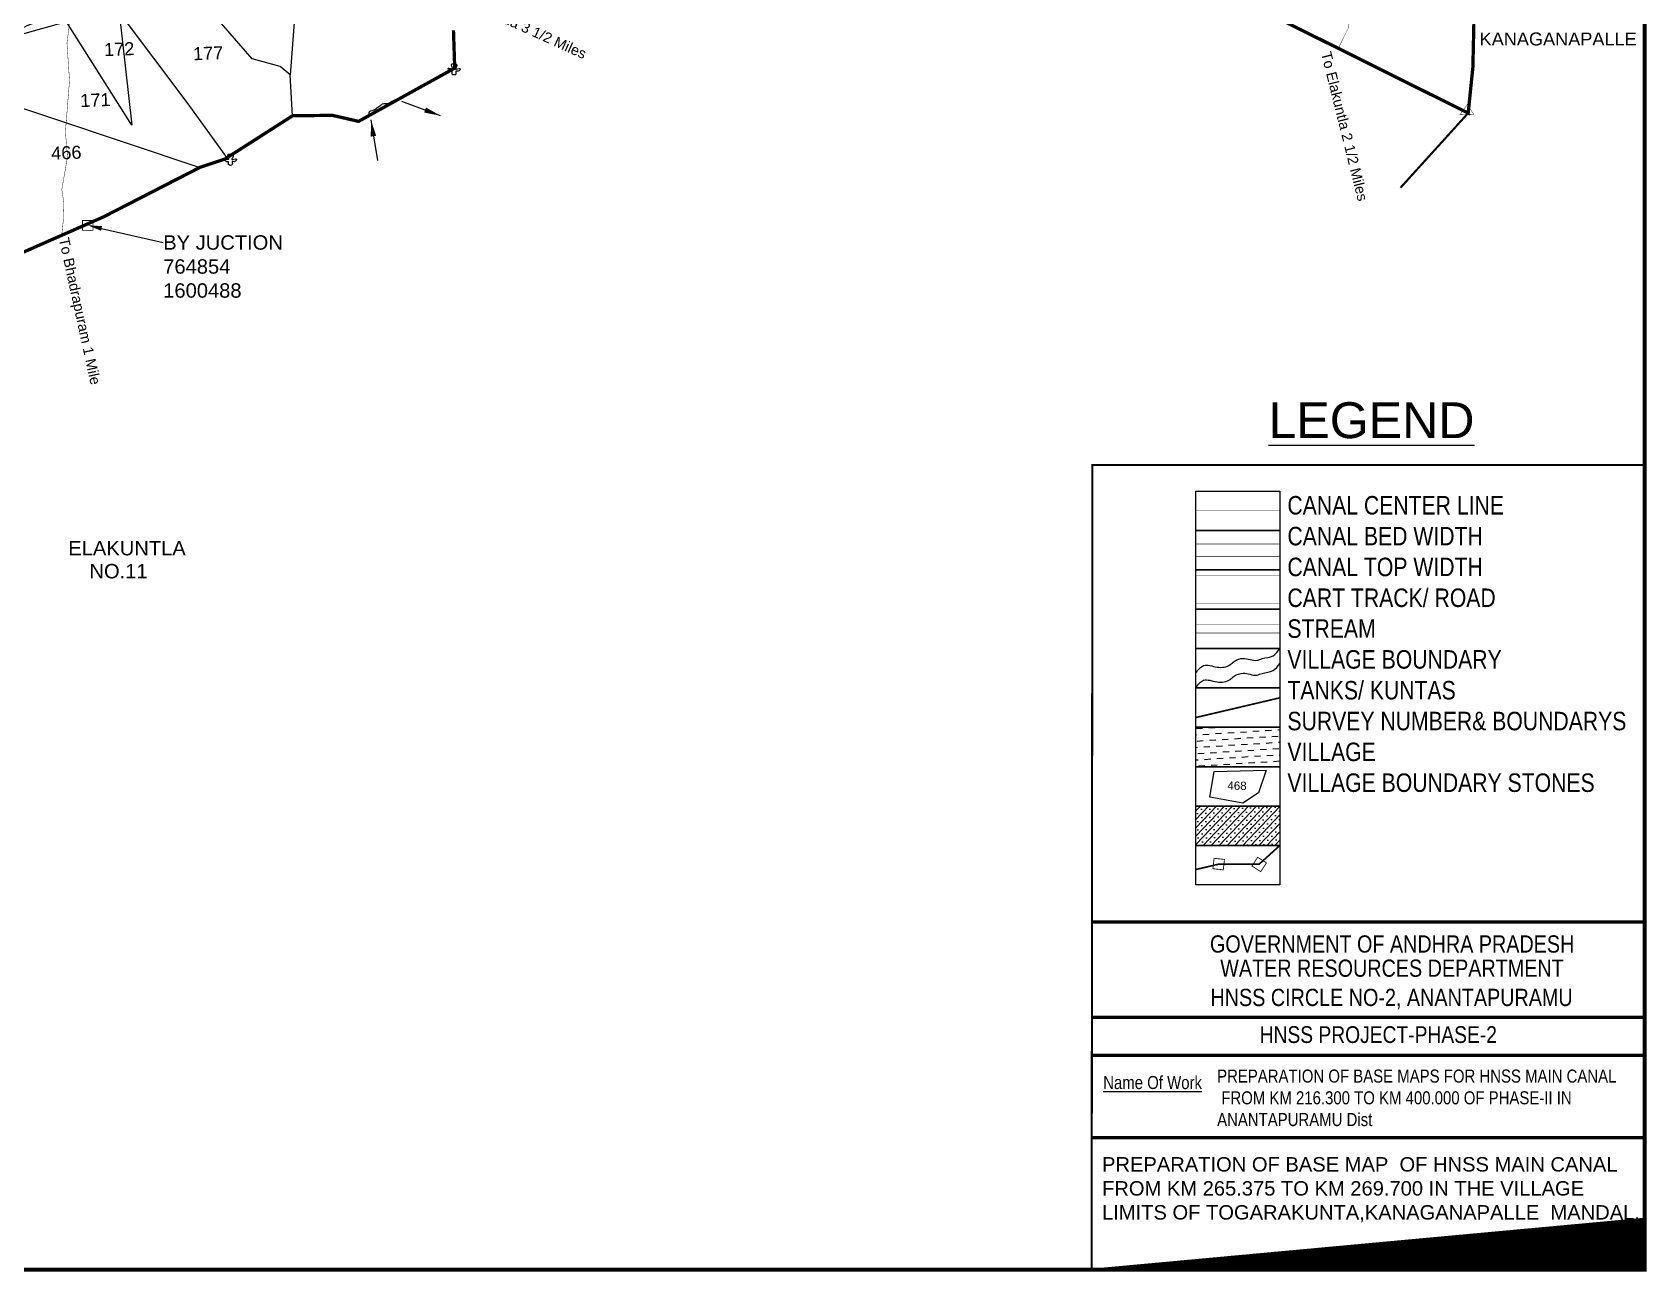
# Model space of a CAD drawing. Header units: feet. Extents: x 758300 to 768654, y 1597949 to 1607646.
# Drawn here: x 764732 to 768654, y 1597949 to 1600961 of the extents above; entities that cross this region are included whole.
import ezdxf
from ezdxf import colors
from ezdxf.entities.mleader import LeaderData, LeaderLine
from ezdxf.enums import TextEntityAlignment as Align
from ezdxf.math import Vec2, Vec3

# ---------------------------------------------------------------- set-up
doc = ezdxf.new("R2010")
doc.units = ezdxf.units.FT
doc.header["$LTSCALE"] = 15
doc.header["$MEASUREMENT"] = 0
doc.linetypes.add('ACAD_ISO02W100', pattern=[15, 12, -3])
doc.linetypes.add('HIDDEN2', pattern=[0.1875, 0.125, -0.0625])
for name, color, linetype in [('CANAL1', 7, 'Continuous'), ('CRDS STONES', 7, 'Continuous'), ('CSMark', 72, 'Continuous'), ('FRAME 025', 7, 'Continuous'), ('PLOT', 7, 'Continuous'), ('PLOT NO', 7, 'Continuous'), ('ROAD', 6, 'Continuous'), ('TABLE', 7, 'Continuous'), ('tank', 4, 'Continuous'), ('TANKS AND STREAMS', 4, 'Continuous'), ('TEXT', 1, 'Continuous'), ('TITLEBLOCK', 7, 'Continuous'), ('VILLAGE', 30, 'Continuous'), ('VILLAGE BOUNDARY', 5, 'Continuous'), ('VILLAGE N STONES', 1, 'Continuous'), ('VILLAGE STONES', 240, 'Continuous')]:
    doc.layers.add(name, color=color, linetype=linetype)
doc.layers.add('VILLAGE BOUNDRY', color=5, linetype='HIDDEN2', lineweight=100)
doc.styles.add('A', font='arial.ttf')
doc.styles.add('ARIALN', font='ARIALN.TTF')
doc.styles.get("Standard").update_dxf_attribs({"font": 'arial.ttf'})
doc.linetypes.add('DOTS', pattern='A,1e-06,-3,["●",Standard,S=3,R=0,X=-1.25,Y=-1.25],-3', length=6.000001)
doc.dimstyles.get("Standard").update_dxf_attribs({"dimtxt": 0.18, "dimasz": 40, "dimexe": 0.18, "dimexo": 0.0625, "dimgap": 0.09, "dimtad": 0, "dimtih": 1, "dimtoh": 1, "dimdec": 4, "dimzin": 0, "dimdsep": 46, "dimtxsty": 'Standard', "dimcen": 0.09, "dimadec": 0, "dimazin": 0, "dimtfac": 1, "dimtdec": 4, "dimtofl": 0, "dimtmove": 0, "dimatfit": 3, "dimfxl": 1, "dimtolj": 1, "dimtzin": 0, "dimarcsym": 0})

msp = doc.modelspace()

# ---------------------------------------------------------------- hatches: boundary and pattern name
at = {"layer": 'tank'}
h = msp.add_hatch(dxfattribs=at)
h.set_pattern_fill('DASH', color=256, scale=121.5050865233713, angle=3.540536199359491, style=0)
h.set_pattern_definition([(3.540536199359491, (-5724.613470500452, -97859.8804713625), (14.22120840129349, 16.09708578290969), [15.18813581542142, -15.18813581542142])])
h.paths.add_polyline_path([(767558.3092573858, 1599271.924907203), (767762.3345157943, 1599271.924907203), (767762.3345157943, 1599176.259971413), (767558.3092573858, 1599176.259971413)])
at = {"layer": 'VILLAGE', "linetype": 'Continuous'}
h = msp.add_hatch(dxfattribs=at)
h.set_pattern_fill('SACNCR', color=256, scale=150, angle=1.53031992909356, style=0)
h.set_pattern_definition([(46.53031992909356, (0, 0), (-10.20569814406139, 9.67458689775961), []), (46.53031992909356, (9.940142560460563, 0.2655556242074881), (-10.20569814406139, 9.67458689775961), [0, -14.0625])])
h.paths.add_polyline_path([(767558.3092573858, 1599080.595035624), (767762.3345157943, 1599080.595035624), (767762.3345157943, 1598984.930099834), (767558.3092573858, 1598984.930099834)])

# ---------------------------------------------------------------- linework, layer by layer
at = {"layer": 'CANAL1', "color": 1, "linetype": 'HIDDEN2', "ltscale": 100, "const_width": 1}
msp.add_lwpolyline([(767558.3092573858, 1599798.082054045), (767762.3345157943, 1599798.082054045)], dxfattribs=at)
at = {"layer": 'CANAL1', "color": 5, "ltscale": 100, "const_width": 1}
for points in [[(767762.3345157943, 1599717.417118255), (767558.3092573858, 1599717.417118255)], [(767762.3345157943, 1599687.417118255), (767558.3092573858, 1599687.417118255)]]:
    msp.add_lwpolyline(points, dxfattribs=at)
at = {"layer": 'CANAL1', "color": 1, "ltscale": 100, "const_width": 1}
for points in [[(767762.3345157943, 1599641.752182466), (767558.3092573858, 1599641.752182466)], [(767762.3345157943, 1599571.752182466), (767558.3092573858, 1599571.752182466)]]:
    msp.add_lwpolyline(points, dxfattribs=at)
at = {"layer": 'CSMark', "color": 5}
for points, const_width in [([(758305.307052285, 1606965.914969995), (768648.5595491586, 1606965.914969995), (768648.5595491586, 1597953.997966275), (758305.307052285, 1597953.997966275)], 10), ([(767306.944553343, 1599909.670473633), (768648.559549156, 1599909.670473633), (768648.5595491586, 1597953.997966275), (767305.1222097521, 1597954.111112067)], 5)]:
    msp.add_lwpolyline(points, close=True, dxfattribs=dict(at, const_width=const_width))
at = {"layer": 'FRAME 025', "lineweight": -3, "const_width": 8.161089573577247}
for points in [[(767305.363432104, 1598798.935826619), (768648.8007715105, 1598798.935826619)], [(767305.1222097521, 1598567.213742492), (768648.5595491586, 1598567.213742492)], [(767305.1222097521, 1598474.53862295), (768648.5595491586, 1598474.53862295)], [(767305.1222097521, 1598274.760685098), (768648.5595491586, 1598274.760685098)]]:
    msp.add_lwpolyline(points, dxfattribs=at)
at = {"layer": 'PLOT'}
for points in [[(764942.86349775, 1601009.296471756), (764973.3058186877, 1600734.909900669), (764814.9082391624, 1600986.142804141), (764414.3640557642, 1600874.644105768), (764456.4500249091, 1601009.666088499), (764465.357427719, 1601094.829490982), (764490.6535815697, 1601181.219984788), (764607.585331068, 1601360.140816867)], [(765281.711002443, 1601158.3678887), (765367.4502637535, 1600984.427785062), (765358.2502136823, 1600857.44881052), (765333.8357615197, 1600877.824216941), (765265.678653157, 1600896.126917441), (765190.202775882, 1600983.215955649), (765166.5676531713, 1600983.443837379), (765124.9298703924, 1601063.837703518), (765070.0938326526, 1601062.858697936), (765056.6283355638, 1601183.908013748)], [(764942.86349775, 1601009.296471756), (765109.3399252136, 1600787.305996651), (765204.3429887176, 1600655.917391853)], [(764414.3640557642, 1600874.644105768), (765138.9147112861, 1600632.734596035)], [(765364.0591441082, 1600758.249157374), (765358.2502136823, 1600857.44881052)]]:
    msp.add_lwpolyline(points, dxfattribs=at)
at = {"layer": 'PLOT NO'}
for points in [[(767558.3092573858, 1599845.914521939), (767762.3345157943, 1599845.914521939), (767762.3345157943, 1599750.24958615), (767558.3092573858, 1599750.24958615)], [(767558.3092573858, 1599750.24958615), (767762.3345157943, 1599750.24958615), (767762.3345157943, 1599654.584650361), (767558.3092573858, 1599654.584650361)], [(767558.3092573858, 1599654.584650361), (767762.3345157943, 1599654.584650361), (767762.3345157943, 1599558.919714571), (767558.3092573858, 1599558.919714571)], [(767558.3092573858, 1599558.919714571), (767762.3345157943, 1599558.919714571), (767762.3345157943, 1599463.254778782), (767558.3092573858, 1599463.254778782)], [(767558.3092573858, 1599463.254778782), (767762.3345157943, 1599463.254778782), (767762.3345157943, 1599367.589842992), (767558.3092573858, 1599367.589842992)], [(767558.3092573858, 1599367.589842992), (767762.3345157943, 1599367.589842992), (767762.3345157943, 1599271.924907203), (767558.3092573858, 1599271.924907203)], [(767558.3092573858, 1599271.924907203), (767762.3345157943, 1599271.924907203), (767762.3345157943, 1599176.259971413), (767558.3092573858, 1599176.259971413)], [(767558.3092573858, 1599176.259971413), (767762.3345157943, 1599176.259971413), (767762.3345157943, 1599080.595035624), (767558.3092573858, 1599080.595035624)], [(767558.3092573858, 1599080.595035624), (767762.3345157943, 1599080.595035624), (767762.3345157943, 1598984.930099834), (767558.3092573858, 1598984.930099834)], [(767558.3092573858, 1598984.930099834), (767762.3345157943, 1598984.930099834), (767762.3345157943, 1598889.265164044), (767558.3092573858, 1598889.265164044)]]:
    msp.add_lwpolyline(points, close=True, dxfattribs=at)
msp.add_lwpolyline([(767592.4784950132, 1599101.93086999), (767602.9363922729, 1599164.990212313), (767728.901957105, 1599167.787238636), (767710.7067488082, 1599112.542882892), (767672.6773480453, 1599087.234092434), (767592.4784950132, 1599101.93086999)], dxfattribs=at)
at = {"layer": 'PLOT NO', "color": 4}
for points in [[(767558.3092573858, 1599404.051017539), (767577.0332246836, 1599422.079415321), (767609.8124393836, 1599418.270450324), (767641.8295756563, 1599424.364525007), (767651.2313550195, 1599431.982230575), (767672.8306073599, 1599439.345885448), (767689.855514407, 1599436.552674374), (767706.6263953118, 1599434.775217222), (767719.3314518909, 1599438.838008486), (767745.7586069842, 1599445.947612666), (767762.3345157943, 1599463.254778782)], [(767558.3092573858, 1599368.225867432), (767577.0332246836, 1599386.254265214), (767609.8124393836, 1599382.445300217), (767641.8295756563, 1599388.539374901), (767651.2313550195, 1599396.157080468), (767672.8306073599, 1599403.520735341), (767689.855514407, 1599400.727524267), (767706.6263953118, 1599398.950067116), (767719.3314518909, 1599403.01285838), (767745.7586069842, 1599410.122462559), (767762.3345157943, 1599427.429628675)]]:
    msp.add_spline(points, degree=3, dxfattribs=at)
at = {"layer": 'ROAD', "linetype": 'HIDDEN2', "ltscale": 10, "const_width": 1}
for points in [[(764802.9832162078, 1600467.63425007), (764807.0319577355, 1600505.645682175), (764808.2951659524, 1600545.881489725), (764803.1744321015, 1600578.709598905), (764817.1232268084, 1600658.514238537), (764811.9574258684, 1600718.373262626), (764817.0482888033, 1600782.402980789), (764821.9728712895, 1600844.341326496), (764815.7905101504, 1600934.170992541), (764824.5295177038, 1601006.912019846), (764833.405257657, 1601079.31766748), (764829.3535609243, 1601119.230381094), (764815.9532376437, 1601182.270623968), (764816.9266245747, 1601248.21037834), (764825.218003017, 1601279.739046617), (764826.0367264522, 1601320.193422309), (764800.8475776656, 1601436.492880845), (764794.1582406688, 1601490.251005623), (764795.4763461709, 1601529.776332708), (764797.1629276632, 1601580.350953144), (764791.9187781571, 1601629.496894785), (764784.007277174, 1601679.501364044), (764783.5435287757, 1601706.988259866)], [(767998.9297023662, 1601332.095176344), (767977.1943871923, 1601249.067268881), (767971.0446174381, 1601222.76049595), (767973.28468137, 1601175.311931168), (767955.7832711076, 1601115.241116929), (767943.460305484, 1601050.124781561), (767928.4693804218, 1600970.910561991), (767904.07150465, 1600921.970275966)], [(767558.3092573858, 1599521.087246676), (767762.3345157943, 1599521.087246676)]]:
    msp.add_lwpolyline(points, dxfattribs=at)
at = {"layer": 'ROAD', "linetype": 'DOTS', "ltscale": 0.5, "const_width": 1}
msp.add_lwpolyline([(767558.3092573858, 1599501.087246676), (767762.3345157943, 1599501.087246676)], dxfattribs=at)
at = {"layer": 'TANKS AND STREAMS'}
for points in [[(764650.2417679584, 1600934.36529393), (764678.0691773607, 1600956.826414004), (764693.695833807, 1600964.874031477), (764713.6067236245, 1600974.534649873), (764736.4175001882, 1600985.233729681), (764756.1926880984, 1600998.403938459), (764773.2420981601, 1601007.126865626), (764785.7206633907, 1601016.293241648), (764801.6318709144, 1601022.158540339), (764816.4177500262, 1601030.712949424), (764837.3923106135, 1601041.984640592), (764862.0488597855, 1601052.035578009), (764875.974135775, 1601061.257914447), (764901.6950094999, 1601075.898639522), (764914.9204257192, 1601087.161462318), (764933.2568883075, 1601100.069268094), (764949.7498798652, 1601114.921496139), (764963.5713434998, 1601126.827629158), (764979.0303032908, 1601139.210605291), (764987.2475640092, 1601151.520237207), (764998.5090514325, 1601165.394883567), (765012.7269754541, 1601183.105500786), (765020.2489758893, 1601193.451876757), (765013.741430873, 1601222.559317692), (765012.5774346673, 1601241.949232209), (765016.3985582351, 1601255.536098224), (765017.1828665745, 1601268.333780612), (765021.3685087565, 1601288.550901203), (765030.0940292785, 1601303.774735236), (765038.9782857748, 1601320.245261204), (765049.3501024811, 1601330.363924637), (765059.4594230414, 1601341.919716187), (765068.5477764065, 1601364.743654158), (765081.2320704455, 1601379.293612262), (765096.1258979386, 1601395.583070863), (765108.1253294761, 1601417.136195197), (765139.4871629183, 1601441.84027419), (765157.8625791093, 1601459.091432096), (765175.5291764537, 1601483.965083947), (765198.5151086972, 1601506.318892806), (765216.7148427734, 1601528.111851936), (765227.2844558635, 1601543.820542066), (765234.6679985754, 1601550.929052006), (765263.2270884578, 1601564.316363716), (765278.5272575984, 1601575.452688895), (765295.72747286, 1601585.628709651), (765314.9394243349, 1601591.954225746), (765342.5382820808, 1601595.502842021), (765349.1248976489, 1601608.486852454), (765351.569285179, 1601630.910906952), (765371.4172651208, 1601636.847500912), (765396.049857151, 1601647.517787562)], [(765549.6542898078, 1600761.590638484), (765549.9618382242, 1600766.505044707), (765550.8842900466, 1600768.655092421), (765557.3417429439, 1600771.112295533), (765565.9516479023, 1600774.490924766), (765570.8715521443, 1600779.098175592), (765576.0990048026, 1600782.169689499), (765581.941360867, 1600786.776940325), (765597.3161704257, 1600788.926988039), (765607.7710757424, 1600794.762860456), (765621.3008849429, 1600796.298597374)]]:
    msp.add_spline(points, degree=3, dxfattribs=at)
at = {"layer": 'VILLAGE BOUNDARY', "linetype": 'HIDDEN2', "ltscale": 10, "const_width": 8}
for points in [[(768238.0037477785, 1601178.362356191), (768231.2807066172, 1600875.993925545), (768219.8085982447, 1600764.567959585), (767659.7210815699, 1601043.784669588)], [(765754.7120588837, 1600965.622366302), (765757.7820490255, 1600873.982132432), (765524.1074822539, 1600744.454379383), (765461.0305371266, 1600759.040078895), (765364.0591441082, 1600758.249157374), (765199.7697338333, 1600652.987260895), (765138.9147112861, 1600632.734596035), (764905.710105595, 1600512.894795799), (764664.8048814309, 1600406.754115586)]]:
    msp.add_lwpolyline(points, dxfattribs=at)
at = {"layer": 'VILLAGE BOUNDARY', "linetype": 'HIDDEN2', "ltscale": 200, "const_width": 5}
msp.add_lwpolyline([(768219.8085982447, 1600764.567959585), (768055.2922721856, 1600583.090160128)], dxfattribs=at)
at = {"layer": 'VILLAGE BOUNDRY', "linetype": 'ACAD_ISO02W100', "ltscale": 2, "const_width": 4}
for points in [[(767558.3092573858, 1599295.777619125), (767762.3345157943, 1599343.667072625)], [(767558.3092573858, 1598926.374893506), (767614.722361647, 1598939.651286525), (767712.3237048798, 1598939.651286525), (767762.3345157943, 1598984.930099834)]]:
    msp.add_lwpolyline(points, dxfattribs=at)
at = {"layer": 'VILLAGE N STONES', "const_width": 1}
msp.add_lwpolyline([(768199.4473944134, 1600760.585615357), (768233.0551410214, 1600761.885601709), (768217.7436618899, 1600785.961813338), (768199.4473944134, 1600760.585615357)], dxfattribs=at)
at = {"layer": 'VILLAGE N STONES'}
for points in [[(765746.4416194685, 1600865.486505869), (765742.2713703694, 1600873.600006252), (765752.1891353837, 1600871.986277384), (765750.1960220612, 1600882.894713699), (765756.6958212423, 1600884.715503071), (765763.1582988749, 1600880.114725349), (765759.3475426862, 1600871.549810431), (765770.5978024505, 1600872.413000884), (765765.9857263308, 1600866.099821985), (765760.5552421461, 1600866.175109549), (765760.5455406931, 1600859.041248464), (765751.6756741152, 1600859.4115142), (765751.1479971916, 1600865.66855398), (765746.2016425738, 1600865.638451211)], [(765203.1915123092, 1600645.8706682), (765199.0212632356, 1600653.984168537), (765208.9390282265, 1600652.370439668), (765206.9459149267, 1600663.278876008), (765213.4457141077, 1600665.09966538), (765219.9081917412, 1600660.498887635), (765216.0974355291, 1600651.933972716), (765227.3476953049, 1600652.797163169), (765222.735619197, 1600646.483984271), (765217.3051350124, 1600646.559271834), (765217.2954335469, 1600639.425410772), (765208.4255669817, 1600639.795676485), (765207.8978900441, 1600646.052716312), (765202.9515354169, 1600646.022613496)]]:
    msp.add_spline(points, degree=3, dxfattribs=at)
at = {"layer": 'VILLAGE STONES', "linetype": 'ACAD_ISO02W100', "const_width": 2.01431415721529}
msp.add_lwpolyline([(764853.4514878766, 1600503.65619865), (764878.830256802, 1600503.638513871), (764878.813503047, 1600479.595822113), (764853.4347341215, 1600479.613506891)], close=True, dxfattribs=at)
at = {"layer": 'VILLAGE STONES', "const_width": 2.031935306974033}
for points in [[(767602.5116277552, 1598953.610847094), (767627.7565022028, 1598950.815272964), (767624.960928073, 1598925.570398516), (767599.7160536257, 1598928.365972646)], [(767694.5960282019, 1598934.911487622), (767708.3901938474, 1598956.238463843), (767729.7171700684, 1598942.444298198), (767715.9230044227, 1598921.117321977)]]:
    msp.add_lwpolyline(points, close=True, dxfattribs=at)

# ---------------------------------------------------------------- texts
at = {"layer": 'PLOT NO', "linetype": 'Continuous'}
for s, rotation, p in [('To Elakuntla 3 1/2 Miles ', 335.6976659263719, (765730.857959252, 1601048.725312197)), ('To Elakuntla 2 1/2 Miles ', 283.9910958394951, (767862.2391652667, 1600910.358678468)), ('To Bhadrapuram 1 Mile ', 282.3202575288933, (764795.9013900434, 1600458.956353697))]:
    msp.add_text(s, height=24.99999999999999, rotation=rotation, dxfattribs=at).set_placement(p)
at = {"layer": 'PLOT NO'}
for s, p in [('172', (764906.4054133729, 1600902.839867235)), ('177', (765122.4615055852, 1600892.784916358)), ('171', (764848.5200872427, 1600779.079919947)), ('466', (764777.8930500405, 1600651.144663054))]:
    msp.add_text(s, height=31.61845409739239, rotation=2.215162396662276, dxfattribs=at).set_placement(p)
msp.add_text('468', height=20, rotation=358.6877058951246, dxfattribs=at).set_placement((767658.326673025, 1599130.174767041), align=Align.MIDDLE_CENTER)
at = {"layer": 'TABLE', "extrusion": (0.000201441454039347, 0.004806825185374129, 0.9999884268595202), "style": 'A'}
msp.add_text('%%ULEGEND', height=87.15443580657487, rotation=359.9999445037521, dxfattribs=at).set_placement((767984.8763361828, 1599999.087919339, 7845.712333332285), align=Align.MIDDLE)
at = {"layer": 'TEXT'}
for s, height, p in [('KANAGANAPALLE', 31.5, (768247.6481666311, 1600928.914619842)), ('ELAKUNTLA', 35, (764818.9948255047, 1599689.845197164)), ('NO.11', 35, (764870.3911259822, 1599633.923921784))]:
    msp.add_text(s, height=height, dxfattribs=at).set_placement(p)
at = {"layer": 'TITLEBLOCK', "extrusion": (0.000201441454039347, 0.004806825185374129, 0.9999884268595202), "style": 'ARIALN'}
for s, height, rotation, p in [('GOVERNMENT OF ANDHRA PRADESH ', 41.9008035078725, 359.9999445022776, (767592.4980651147, 1598705.296981964, 7832.999068810707)), ('HNSS PROJECT-PHASE-2', 40.80544786788623, 359.9999445037521, (767713.2088819862, 1598485.678799738, 7833.651271073702))]:
    msp.add_text(s, height=height, rotation=rotation, dxfattribs=at).set_placement(p)
at = {"layer": 'TITLEBLOCK', "extrusion": (0.000201441454039347, 0.00480682518537413, 0.9999884268595203), "style": 'ARIALN'}
for s, p in [('WATER RESOURCES DEPARTMENT  ', (767617.4766546196, 1598646.539289153, 7832.23128139761)), ('HNSS CIRCLE NO-2, ANANTAPURAMU', (767593.7702043549, 1598575.472369078, 7831.884895617517))]:
    msp.add_text(s, height=41.9008035078725, rotation=359.9999445022776, dxfattribs=at).set_placement(p)
at = {"layer": 'TITLEBLOCK', "extrusion": (0.000201441454039347, 0.004806825185374129, 0.9999884268595203), "style": 'ARIALN'}
msp.add_text('%%UName Of Work', height=31.6842403007268, rotation=359.9999445018158, dxfattribs=at).set_placement((767333.1395767302, 1598373.754265436, 7834.094341074984))
at = {"layer": 'TITLEBLOCK', "extrusion": (0.000201441454039347, 0.004806825185374129, 0.9999884268595202), "attachment_point": 1, "text_direction": (0.9999999797106701, -9.68581058427952e-07, -0.0002014391254357059), "style": 'ARIALN'}
for s, insert, char_height, width in [('CANAL CENTER LINE \\PCANAL BED WIDTH {\\H1.5288x; }\\PCANAL TOP WIDTH {\\H1.3525x; }\\PCART TRACK/ ROAD{\\H1.4113x; }\\PSTREAM {\\H1.3917x; }\\PVILLAGE BOUNDARY{\\H1.3982x; }\\PTANKS/ KUNTAS{\\H1.3961x; }\\PSURVEY NUMBER& BOUNDARYS{\\H1.3968x; }\\PVILLAGE{\\H1.3966x; }\\PVILLAGE BOUNDARY STONES{\\H1.3966x; }', (767780.7050848446, 1599834.015915749), 44.9339339244059, 942.0809728227935), ('{\\fArial|b0|i0|c0|p34;PREPARATION OF BASE MAP  OF HNSS MAIN CANAL  FROM KM \\C1;265.375\\C256; TO KM \\C1;269.700 \\C0;IN THE VILLAGE LIMITS OF \\C1;TOGARAKUNTA\\C0;,KANAGANAPALLE  MANDAL.}', (767330.3520593126, 1598227.46643802), 35, 1322.871996817217)]:
    msp.add_mtext(s, dxfattribs=dict(at, insert=insert, char_height=char_height, width=width))
at = {"layer": 'TITLEBLOCK', "extrusion": (0.000201441454039347, 0.004806825185374129, 0.9999884268595203), "insert": (767609.9480925701, 1598440.267999655, -3.673874899769453), "char_height": 31.6842403007268, "width": 1022.727941766023, "attachment_point": 1, "text_direction": (0.9999999797106702, -9.685810584279522e-07, -0.0002014391254357059), "style": 'ARIALN'}
msp.add_mtext('PREPARATION OF BASE MAPS FOR HNSS MAIN CANAL\\P FROM KM 216.300 TO KM 400.000 OF PHASE-II IN ANANTAPURAMU Dist', dxfattribs=at)

# ---------------------------------------------------------------- leaders
at = {"layer": 'CRDS STONES', "color": 1}
ml = msp.add_multileader_mtext('Standard', dxfattribs=at)
ml.set_content('BY JUCTION\\P764854\\P1600488', color=1)
ml.set_leader_properties()
ml.build(insert=Vec2(0, 0))
ml.multileader.update_dxf_attribs({"dogleg_length": 0.36, "arrow_head_size": 35})
ctx = ml.context
ctx.base_point, ctx.char_height, ctx.arrow_head_size, ctx.landing_gap_size, ctx.plane_origin = Vec3(765049.5, 1600450), 35, 35, 0.09, Vec3(765101.3420573329, 1600314.234953586)
notes = []
notes.append((ctx, [(0, (1, 1, 0), (765049.5, 1600450), (1, 0), 1.396927018504357e-11, [(0, [(764865.6991186909, 1600492.105290977)], 0, [])])]))
ctx.mtext.insert, ctx.mtext.flow_direction = Vec3(765049.59, 1600467.680536451), 5
at = {"layer": 'VILLAGE BOUNDARY'}
for points in [[(765723.3115031148, 1600758.137434404), (765629.5452269253, 1600792.89208085)], [(765554.0841475637, 1600747.967725548), (765569.8806943106, 1600649.223261851)]]:
    msp.add_leader(points, dimstyle='Standard', override={"dimgap": 0.09, "dimtad": 0}, dxfattribs=at)
for ctx, leaders in notes:
    for number, flags, end, landing, length, lines in leaders:
        leader = LeaderData()
        leader.index, (leader.has_last_leader_line, leader.has_dogleg_vector, leader.attachment_direction) = number, flags
        leader.last_leader_point, leader.dogleg_vector, leader.dogleg_length = Vec3(end), Vec3(landing), length
        for number, points, colour, breaks in lines:
            line = LeaderLine()
            line.index, line.vertices, line.color, line.breaks = number, Vec3.list(points), colors.encode_raw_color(colour), breaks
            leader.lines.append(line)
        ctx.leaders.append(leader)

doc.saveas('drawing.dxf')
